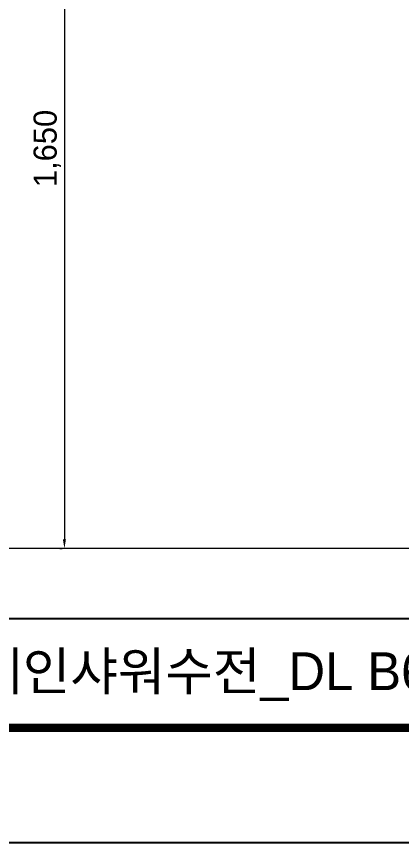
# Model space of a CAD drawing. Extents: x 0 to 3160, y 0 to 2315.
# Drawn here: x 1154 to 1488, y 0 to 715 of the extents above; entities that cross this region are included whole.
import ezdxf

# ---------------------------------------------------------------- set-up
doc = ezdxf.new("R2010")
doc.units = 0
doc.header["$LTSCALE"] = 3
doc.header["$MEASUREMENT"] = 0
doc.header["$PDMODE"] = 3
doc.header["$PDSIZE"] = -10
doc.layers.get('0').update_dxf_attribs({"linetype": 'CONTINUOUS'})
doc.layers.get('DEFPOINTS').update_dxf_attribs({"linetype": 'CONTINUOUS'})
doc.layers.add('치수선', color=7, linetype='CONTINUOUS', lineweight=20)
doc.styles.add('Daelim Dimension', font='')
doc.styles.get('Daelim Dimension').set_extended_font_data('나눔고딕')
doc.dimstyles.new('DEFAULT', dxfattribs={"dimscale": 2, "dimtxt": 2, "dimasz": 2, "dimexe": 0, "dimexo": 2, "dimgap": 1, "dimtad": 1, "dimdec": 1, "dimzin": 9, "dimdsep": 46, "dimtxsty": 'Daelim Dimension', "dimcen": 0.5, "dimclrd": 252, "dimclre": 252, "dimclrt": 3, "dimadec": 1, "dimazin": 0, "dimtfac": 1, "dimtdec": 1, "dimtix": 1, "dimtmove": 0, "dimatfit": 3, "dimfxl": 1, "dimtolj": 1, "dimtzin": 1, "dimlwd": 9, "dimlwe": 9, "dimarcsym": 0})

# ---------------------------------------------------------------- blocks, each defined once
blk = doc.blocks.new('*D11')
at = {"color": 5, "lineweight": 9, "ltscale": 0.5, "transparency": 16777216}
for p, q in [((1051.13, 946.98), (1197.86, 946.98)), ((1195.86, 938.98), (1195.86, 262.43)), ((1191.86, 254.43), (1193.86, 254.43))]:
    blk.add_line(p, q, dxfattribs=at)
at = {"color": 5, "ltscale": 0.5, "transparency": 16777216}
for points in [[(1194.53, 938.98), (1197.19, 938.98), (1195.86, 946.98)], [(1194.53, 262.43), (1197.19, 262.43), (1195.86, 254.43)]]:
    blk.add_solid(points, dxfattribs=at)
at = {"layer": 'DEFPOINTS', "color": 0, "ltscale": 0.5, "transparency": 16777216}
for p in [(1047.13, 946.98), (1195.86, 254.43), (1195.86, 254.43)]:
    blk.add_point(p, dxfattribs=at)
at = {"color": 7, "ltscale": 0.5, "transparency": 16777216, "insert": (1181.04, 600.7), "char_height": 20, "attachment_point": 5, "rotation": 90, "style": 'Daelim Dimension'}
blk.add_mtext('\\A1;1,650', dxfattribs=at)

msp = doc.modelspace()

# ---------------------------------------------------------------- linework, layer by layer
at = {"color": 5}
msp.add_line((50.81, 193.97), (2594.86, 193.97), dxfattribs=at)
at = {"ltscale": 0.5}
msp.add_lwpolyline([(0, 0), (3159.52, 0), (3159.52, 2315.04), (0, 2315.04)], close=True, dxfattribs=at)
at = {"color": 5, "linetype": 'ByBlock', "lineweight": 200, "const_width": 7.28}
msp.add_lwpolyline([(50.81, 99.13), (3108.41, 99.13), (3108.41, 2261.29), (50.81, 2261.29)], close=True, dxfattribs=at)
at = {"layer": '치수선'}
msp.add_line((2113.24, 254.43), (633.4, 254.43), dxfattribs=at)

# ---------------------------------------------------------------- texts
at = {"color": 2, "insert": (618.03, 164.63), "char_height": 32.7922, "width": 1570.8308, "attachment_point": 1, "style": 'Daelim Dimension'}
msp.add_mtext('{\\fPretendard Variable SemiBold|b0|i0|c129|p2;대림바스(주)} Single lever_레인샤워수전_DL B6211', dxfattribs=at)

# ---------------------------------------------------------------- dimensions: what is measured, and where the dimension line sits
at = {"color": 5, "ltscale": 0.5}
dim = msp.add_linear_dim(base=(1195.86, 254.43), p1=(1047.13, 946.98), p2=(1195.86, 254.43), angle=90, text='1,650', dimstyle='DEFAULT', override={"dimtxt": 10, "dimasz": 4, "dimexe": 1, "dimdec": 0, "dimclrd": 5, "dimclre": 5, "dimclrt": 7}, dxfattribs=at)
dim.commit()
dim.dimension.update_dxf_attribs({"geometry": '*D11', "text_midpoint": (1181.04, 600.7)})

doc.saveas('drawing.dxf')
